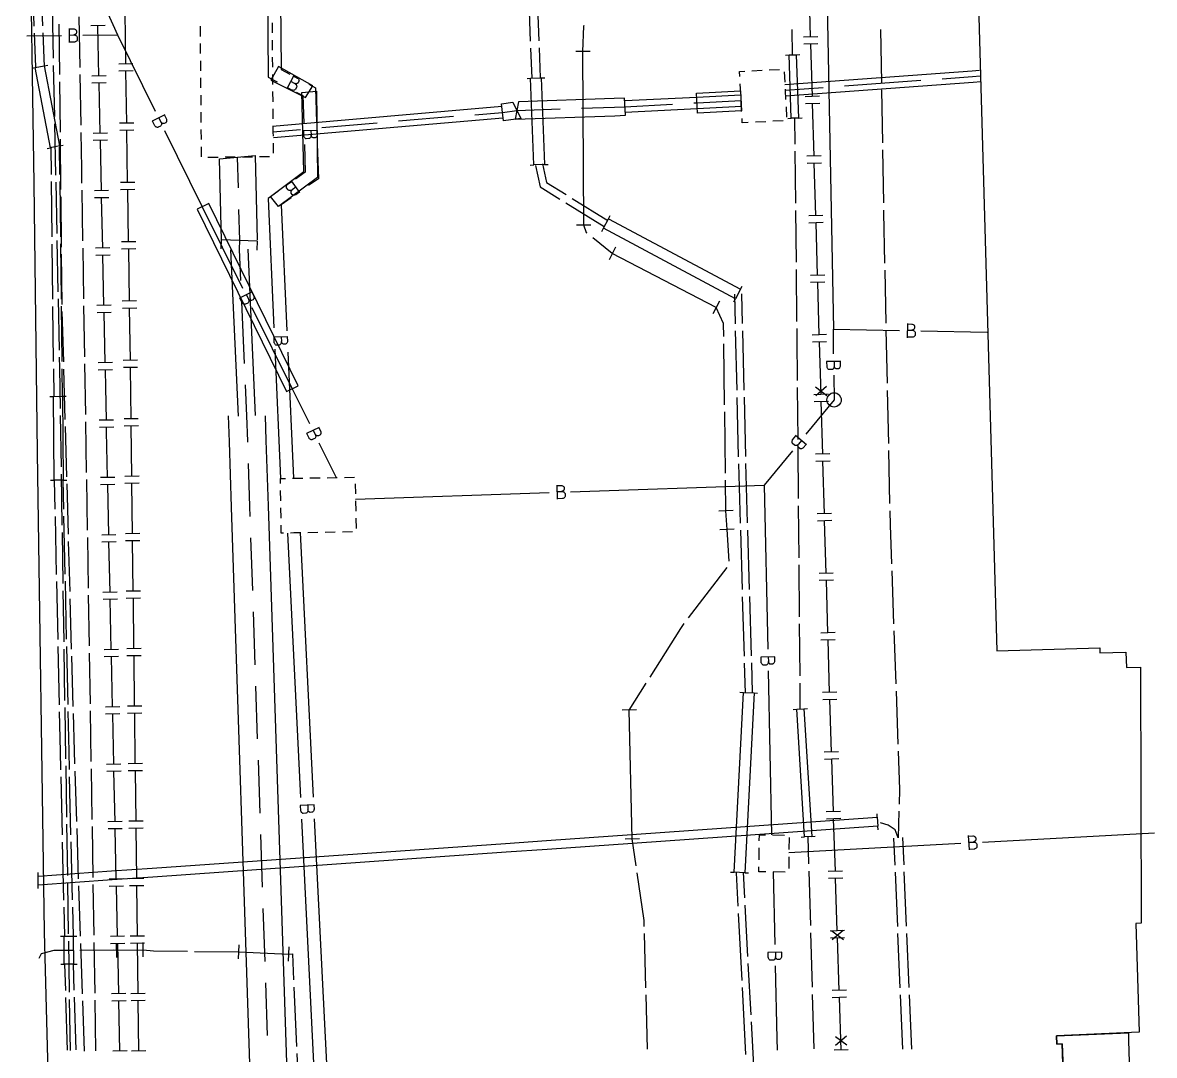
# Model space of a CAD drawing. Header units: metres. Extents: x 17721 to 17912, y 14015 to 15901.
# Drawn here: x 17766.1 to 17845.3, y 15002 to 15074.2 of the extents above; entities that cross this region are included whole.
import ezdxf

# ---------------------------------------------------------------- set-up
doc = ezdxf.new("R2010")
doc.units = ezdxf.units.M
for name, color, linetype in [('GC_BUILDING', 8, 'Continuous'), ('GC_GAS_AXIS', 2, 'Continuous'), ('GC_HEAT_AXIS', 30, 'Continuous'), ('GC_POWER_AXIS', 40, 'Continuous'), ('GC_SITE_BOUNDARY', 7, 'Continuous'), ('GC_TEST_GREEN_ZONE', 3, 'Continuous'), ('GC_WATER_AXIS', 5, 'Continuous')]:
    doc.layers.add(name, color=color, linetype=linetype)

msp = doc.modelspace()

# ---------------------------------------------------------------- linework, layer by layer
at = {"layer": 'GC_BUILDING'}
msp.add_lwpolyline([(17838.977, 15000), (17838.87, 15002.769), (17838.509, 15002.755), (17838.484, 15003.319), (17843.518, 15003.54), (17843.532, 15002.999), (17843.61, 15000)], dxfattribs=at)
at = {"layer": 'GC_GAS_AXIS'}
for points in [[(17821.272, 15073.223), (17821.166, 15076.893)], [(17773.338, 15071.331), (17773.282, 15074.98)], [(17771.88, 15074.012), (17770.88, 15073.99)], [(17771.457, 15070.487), (17771.38, 15074.001)], [(17821.772, 15073.237), (17820.772, 15073.208)], [(17821.786, 15072.737), (17820.787, 15072.708)], [(17821.393, 15069.053), (17821.286, 15072.723)], [(17773.838, 15071.338), (17772.838, 15071.323)], [(17773.845, 15070.838), (17772.845, 15070.823)], [(17773.401, 15067.182), (17773.345, 15070.831)], [(17771.957, 15070.498), (17770.957, 15070.476)], [(17771.968, 15069.998), (17770.968, 15069.977)], [(17771.545, 15066.474), (17771.468, 15069.988)], [(17821.893, 15069.067), (17820.893, 15069.038)], [(17821.907, 15068.567), (17820.908, 15068.538)], [(17821.514, 15064.883), (17821.407, 15068.553)], [(17773.901, 15067.189), (17772.901, 15067.174)], [(17773.909, 15066.69), (17772.909, 15066.674)], [(17773.465, 15063.033), (17773.409, 15066.682)], [(17772.045, 15066.485), (17771.045, 15066.463)], [(17772.056, 15065.985), (17771.056, 15065.963)], [(17771.633, 15062.46), (17771.556, 15065.974)], [(17822.014, 15064.897), (17821.014, 15064.868)], [(17822.028, 15064.397), (17821.029, 15064.368)], [(17821.635, 15060.713), (17821.528, 15064.383)], [(17773.965, 15063.041), (17772.965, 15063.025)], [(17772.133, 15062.471), (17771.133, 15062.449)], [(17772.144, 15061.971), (17771.144, 15061.949)], [(17771.721, 15058.447), (17771.644, 15061.96)], [(17773.972, 15062.541), (17772.973, 15062.525)], [(17773.528, 15058.884), (17773.472, 15062.533)], [(17822.135, 15060.727), (17821.135, 15060.698)], [(17822.149, 15060.227), (17821.149, 15060.198)], [(17821.756, 15056.543), (17821.649, 15060.213)], [(17774.028, 15058.892), (17773.028, 15058.876)], [(17772.221, 15058.458), (17771.221, 15058.436)], [(17772.232, 15057.958), (17771.232, 15057.936)], [(17771.809, 15054.433), (17771.732, 15057.947)], [(17774.036, 15058.392), (17773.036, 15058.377)], [(17773.592, 15054.735), (17773.536, 15058.384)], [(17822.255, 15056.557), (17821.256, 15056.528)], [(17822.27, 15056.057), (17821.27, 15056.028)], [(17821.877, 15052.373), (17821.77, 15056.043)], [(17774.092, 15054.743), (17773.092, 15054.728)], [(17772.309, 15054.444), (17771.309, 15054.422)], [(17772.32, 15053.944), (17771.32, 15053.922)], [(17771.897, 15050.42), (17771.82, 15053.933)], [(17774.099, 15054.243), (17773.1, 15054.228)], [(17773.655, 15050.586), (17773.6, 15054.235)], [(17822.376, 15052.387), (17821.377, 15052.358)], [(17822.391, 15051.887), (17821.391, 15051.858)], [(17821.998, 15048.203), (17821.891, 15051.873)], [(17772.397, 15050.431), (17771.398, 15050.409)], [(17772.408, 15049.931), (17771.409, 15049.909)], [(17771.977, 15046.406), (17771.935, 15048.708), (17771.908, 15049.92)], [(17774.155, 15050.594), (17773.155, 15050.579)], [(17774.163, 15050.094), (17773.163, 15050.079)], [(17773.712, 15046.501), (17773.691, 15048.262), (17773.663, 15050.086)], [(17821.606, 15048.732), (17822.407, 15048.133)], [(17821.625, 15048.132), (17822.386, 15048.783)], [(17822.497, 15048.217), (17821.498, 15048.188)], [(17822.512, 15047.717), (17821.512, 15047.688)], [(17822.118, 15044.032), (17822.012, 15047.703)], [(17772.477, 15046.415), (17771.477, 15046.397)], [(17774.212, 15046.507), (17773.212, 15046.495)], [(17774.218, 15046.007), (17773.218, 15045.995)], [(17773.76, 15042.479), (17773.718, 15046.001)], [(17772.486, 15045.915), (17771.486, 15045.897)], [(17772.061, 15042.392), (17771.991, 15045.613), (17771.986, 15045.906)], [(17822.618, 15044.047), (17821.619, 15044.018)], [(17822.633, 15043.547), (17821.633, 15043.518)], [(17822.239, 15039.862), (17822.133, 15043.533)], [(17772.561, 15042.403), (17771.561, 15042.382)], [(17774.26, 15042.485), (17773.261, 15042.473)], [(17772.571, 15041.903), (17771.572, 15041.882)], [(17772.147, 15038.379), (17772.071, 15041.892)], [(17774.266, 15041.985), (17773.267, 15041.973)], [(17773.809, 15038.457), (17773.766, 15041.979)], [(17822.739, 15039.877), (17821.74, 15039.848)], [(17822.754, 15039.377), (17821.754, 15039.348)], [(17822.36, 15035.692), (17822.254, 15039.363)], [(17772.647, 15038.39), (17771.648, 15038.368)], [(17774.309, 15038.463), (17773.309, 15038.451)], [(17772.658, 15037.89), (17771.658, 15037.868)], [(17772.234, 15034.365), (17772.158, 15037.879)], [(17774.315, 15037.963), (17773.315, 15037.951)], [(17773.857, 15034.436), (17773.815, 15037.957)], [(17822.86, 15035.707), (17821.861, 15035.678)], [(17822.875, 15035.207), (17821.875, 15035.178)], [(17822.481, 15031.522), (17822.375, 15035.193)], [(17772.734, 15034.376), (17771.734, 15034.354)], [(17774.357, 15034.442), (17773.357, 15034.43)], [(17772.745, 15033.876), (17771.745, 15033.855)], [(17772.321, 15030.352), (17772.245, 15033.865)], [(17774.363, 15033.942), (17773.363, 15033.93)], [(17773.905, 15030.414), (17773.863, 15033.936)], [(17822.981, 15031.537), (17821.981, 15031.508)], [(17822.996, 15031.037), (17821.996, 15031.008)], [(17822.602, 15027.352), (17822.496, 15031.023)], [(17772.821, 15030.362), (17771.821, 15030.341)], [(17774.405, 15030.42), (17773.406, 15030.408)], [(17772.832, 15029.863), (17771.832, 15029.841)], [(17772.408, 15026.338), (17772.332, 15029.852)], [(17774.411, 15029.92), (17773.412, 15029.908)], [(17773.954, 15026.392), (17773.911, 15029.914)], [(17823.102, 15027.367), (17822.102, 15027.338)], [(17772.908, 15026.349), (17771.908, 15026.327)], [(17774.454, 15026.398), (17773.454, 15026.386)], [(17823.116, 15026.867), (17822.117, 15026.838)], [(17822.728, 15023.182), (17822.681, 15024.634), (17822.617, 15026.853)], [(17772.919, 15025.849), (17771.919, 15025.827)], [(17772.495, 15022.325), (17772.419, 15025.838)], [(17774.46, 15025.898), (17773.46, 15025.886)], [(17774.002, 15022.37), (17773.96, 15025.892)], [(17823.228, 15023.199), (17822.229, 15023.166)], [(17772.995, 15022.335), (17771.995, 15022.314)], [(17774.502, 15022.376), (17773.502, 15022.364)], [(17823.244, 15022.699), (17822.245, 15022.666)], [(17822.864, 15019.013), (17822.745, 15022.683)], [(17773.005, 15021.835), (17772.006, 15021.814)], [(17772.581, 15018.311), (17772.506, 15021.825)], [(17774.508, 15021.876), (17773.508, 15021.864)], [(17774.05, 15018.348), (17774.008, 15021.87)], [(17823.364, 15019.029), (17822.365, 15018.997)], [(17773.081, 15018.322), (17772.082, 15018.3)], [(17774.55, 15018.354), (17773.55, 15018.342)], [(17823.381, 15018.529), (17822.381, 15018.497)], [(17823.001, 15014.843), (17822.881, 15018.513)], [(17773.092, 15017.822), (17772.092, 15017.8)], [(17772.668, 15014.297), (17772.592, 15017.811)], [(17774.556, 15017.854), (17773.556, 15017.842)], [(17774.099, 15014.326), (17774.056, 15017.848)], [(17773.168, 15014.308), (17772.168, 15014.287)], [(17774.599, 15014.332), (17773.599, 15014.32)], [(17823.5, 15014.86), (17822.501, 15014.827)], [(17823.517, 15014.36), (17822.517, 15014.327)], [(17823.137, 15010.674), (17823.017, 15014.344)], [(17773.179, 15013.808), (17772.179, 15013.787)], [(17772.755, 15010.284), (17772.679, 15013.798)], [(17774.605, 15013.832), (17773.605, 15013.82)], [(17774.147, 15010.305), (17774.105, 15013.826)], [(17774.647, 15010.311), (17773.647, 15010.299)], [(17823.636, 15010.69), (17822.637, 15010.657)], [(17822.761, 15010.663), (17823.564, 15010.067)], [(17822.782, 15010.064), (17823.54, 15010.717)], [(17773.255, 15010.295), (17772.255, 15010.273)], [(17773.266, 15009.795), (17772.266, 15009.773)], [(17772.842, 15006.27), (17772.766, 15009.784)], [(17774.653, 15009.811), (17773.653, 15009.799)], [(17774.195, 15006.283), (17774.153, 15009.805)], [(17823.653, 15010.19), (17822.653, 15010.158)], [(17823.273, 15006.504), (17823.153, 15010.174)], [(17823.772, 15006.521), (17822.773, 15006.488)], [(17773.342, 15006.281), (17772.342, 15006.259)], [(17773.353, 15005.781), (17772.353, 15005.76)], [(17772.929, 15002.257), (17772.853, 15005.77)], [(17774.695, 15006.289), (17773.695, 15006.277)], [(17774.701, 15005.789), (17773.701, 15005.777)], [(17774.244, 15002.261), (17774.201, 15005.783)], [(17823.789, 15006.021), (17822.789, 15005.988)], [(17823.409, 15002.335), (17823.289, 15006.004)], [(17823.002, 15003.285), (17823.804, 15002.689)], [(17823.023, 15002.685), (17823.781, 15003.338)], [(17773.429, 15002.268), (17772.429, 15002.246)], [(17774.744, 15002.267), (17773.744, 15002.255)], [(17823.909, 15002.351), (17822.909, 15002.318)]]:
    msp.add_lwpolyline(points, dxfattribs=at)
at = {"layer": 'GC_HEAT_AXIS'}
for points in [[(17778.564, 15073.259), (17778.558, 15073.963)], [(17783.571, 15074.206), (17783.577, 15073.502)], [(17783.582, 15073.002), (17783.588, 15072.298)], [(17778.575, 15072.055), (17778.569, 15072.759)], [(17778.585, 15070.851), (17778.579, 15071.555)], [(17783.592, 15071.798), (17783.598, 15071.095)], [(17783.603, 15070.595), (17783.609, 15069.891)], [(17816.316, 15070.441), (17816.297, 15070.802), (17816.658, 15070.821)], [(17817.157, 15070.847), (17817.879, 15070.885)], [(17818.378, 15070.912), (17819.1, 15070.95)], [(17819.422, 15070.779), (17819.46, 15070.057)], [(17819.46, 15069.888), (17832.575, 15070.851), (17833.102, 15070.899)], [(17778.596, 15069.648), (17778.592, 15070.026), (17778.59, 15070.351)], [(17816.38, 15069.22), (17816.342, 15069.942)], [(17819.519, 15069.09), (17832.642, 15070.053), (17833.176, 15070.103)], [(17823.65, 15069.794), (17828.98, 15070.186)], [(17830.476, 15070.295), (17832.608, 15070.452), (17833.139, 15070.501)], [(17778.606, 15068.444), (17778.6, 15069.148)], [(17783.613, 15069.391), (17783.619, 15068.687)], [(17816.385, 15069.148), (17813.301, 15068.992), (17808.258, 15068.736)], [(17819.486, 15069.558), (17819.49, 15069.489), (17819.524, 15068.837)], [(17819.49, 15069.489), (17822.154, 15069.685)], [(17799.668, 15068.341), (17783.603, 15066.956)], [(17783.623, 15068.187), (17783.63, 15067.483)], [(17797.772, 15067.776), (17799.702, 15067.942), (17800.701, 15068.077), (17803.74, 15068.177)], [(17805.239, 15068.227), (17807.542, 15068.303), (17808.278, 15068.337), (17811.592, 15068.505)], [(17816.425, 15068.35), (17813.341, 15068.193), (17808.298, 15067.938)], [(17816.405, 15068.749), (17813.321, 15068.593), (17813.09, 15068.581)], [(17816.444, 15067.999), (17816.406, 15068.721)], [(17819.55, 15068.337), (17819.588, 15067.616)], [(17778.617, 15067.24), (17778.611, 15067.944)], [(17799.736, 15067.543), (17783.672, 15066.159)], [(17796.277, 15067.647), (17792.417, 15067.314)], [(17816.91, 15067.224), (17816.486, 15067.202), (17816.47, 15067.5)], [(17819.351, 15067.353), (17818.63, 15067.315)], [(17778.627, 15066.036), (17778.621, 15066.74)], [(17783.634, 15066.983), (17783.638, 15066.558), (17783.64, 15066.28)], [(17785.568, 15066.724), (17783.638, 15066.558)], [(17790.923, 15067.186), (17787.062, 15066.853)], [(17818.13, 15067.289), (17817.409, 15067.251)], [(17783.644, 15065.78), (17783.651, 15065.076)], [(17778.638, 15064.833), (17778.632, 15065.536)], [(17779.791, 15064.792), (17779.088, 15064.786)], [(17780.04, 15058.968), (17779.894, 15064.681), (17782.389, 15064.927), (17782.54, 15059.032)], [(17780.995, 15064.803), (17780.291, 15064.797)], [(17781.141, 15064.804), (17781.196, 15062.652)], [(17782.199, 15064.813), (17781.495, 15064.807)], [(17783.403, 15064.824), (17782.699, 15064.818)], [(17781.235, 15061.152), (17781.29, 15059), (17781.269, 15058.347), (17781.366, 15056.187)], [(17780.02, 15058.387), (17780.041, 15059.04), (17782.539, 15058.96), (17782.518, 15058.307)], [(17780.67, 15058.32), (17781.194, 15046.684)], [(17781.868, 15058.374), (17782.392, 15046.738)], [(17781.434, 15054.689), (17781.628, 15050.369)], [(17781.696, 15048.871), (17781.793, 15046.711)], [(17780.502, 15046.712), (17780.562, 15044.895), (17780.714, 15040.322), (17782.049, 14999.957)], [(17781.793, 15046.711), (17781.852, 15044.938), (17781.854, 15044.866)], [(17783.084, 15046.71), (17783.141, 15044.98), (17783.292, 15040.407), (17784.628, 15000.043)], [(17781.904, 15043.366), (17782.003, 15040.364), (17782.026, 15039.675)], [(17782.075, 15038.176), (17782.197, 15034.485)], [(17782.247, 15032.986), (17782.369, 15029.295)], [(17782.419, 15027.796), (17782.541, 15024.105)], [(17782.59, 15022.606), (17782.713, 15018.915)], [(17782.762, 15017.416), (17782.884, 15013.725)], [(17782.934, 15012.226), (17783.056, 15008.535)], [(17783.106, 15007.036), (17783.228, 15003.345)]]:
    msp.add_lwpolyline(points, dxfattribs=at)
for points in [[(17800.58, 15067.473), (17807.565, 15067.704), (17808.306, 15067.738), (17808.25, 15068.936), (17807.518, 15068.903), (17800.822, 15068.681)], [(17813.286, 15069.292), (17816.369, 15069.448), (17816.44, 15068.05), (17813.357, 15067.893)], [(17799.633, 15068.538), (17800.421, 15068.645), (17800.981, 15067.509), (17799.771, 15067.346)]]:
    msp.add_lwpolyline(points, close=True, dxfattribs=at)
at = {"layer": 'GC_POWER_AXIS'}
for points in [[(17801.49, 15077.125), (17801.648, 15072.93)], [(17802.09, 15077.147), (17802.247, 15072.952)], [(17766.82, 15076.329), (17766.906, 15073.979)], [(17767.42, 15076.351), (17767.506, 15074.001)], [(17768.178, 15075.311), (17768.251, 15071.727)], [(17770.138, 15071.086), (17770.081, 15074.633)], [(17768.711, 15070.581), (17768.674, 15074.101)], [(17805.634, 15059.478), (17805.588, 15059.515), (17805.387, 15060.047), (17805.332, 15072.194), (17805.408, 15073.981), (17805.41, 15074.032)], [(17820.009, 15071.966), (17819.988, 15073.746)], [(17826.17, 15073.731), (17826.228, 15070.022)], [(17766.924, 15073.479), (17767.01, 15071.129)], [(17767.524, 15073.501), (17767.61, 15071.151)], [(17801.667, 15072.43), (17801.745, 15070.333)], [(17802.266, 15072.453), (17802.345, 15070.355)], [(17805.832, 15072.196), (17804.832, 15072.192)], [(17819.509, 15071.948), (17819.759, 15071.957)], [(17820.259, 15071.975), (17820.509, 15071.984)], [(17766.75, 15071.033), (17766.996, 15071.08)], [(17767.624, 15071.2), (17767.87, 15071.247)], [(17768.261, 15071.227), (17768.335, 15067.642)], [(17770.203, 15067.038), (17770.146, 15070.586)], [(17768.754, 15066.56), (17768.717, 15070.081)], [(17801.421, 15070.321), (17801.67, 15070.331)], [(17802.42, 15070.358), (17802.67, 15070.367)], [(17826.236, 15069.522), (17826.294, 15065.814)], [(17819.67, 15067.518), (17819.92, 15067.527)], [(17820.189, 15065.719), (17820.17, 15067.536)], [(17820.42, 15067.545), (17820.67, 15067.554)], [(17768.345, 15067.142), (17768.418, 15063.558)], [(17768.796, 15062.54), (17768.759, 15066.061)], [(17770.268, 15062.99), (17770.251, 15064.022), (17770.211, 15066.538)], [(17767.82, 15065.423), (17768.066, 15065.47)], [(17768.08, 15065.526), (17768.103, 15063.594)], [(17768.68, 15065.534), (17768.703, 15063.601)], [(17768.694, 15065.59), (17768.94, 15065.637)], [(17820.231, 15061.584), (17820.194, 15065.219)], [(17826.302, 15065.314), (17826.361, 15061.606)], [(17801.643, 15064.256), (17801.892, 15064.266)], [(17802.023, 15064.226), (17802.35, 15062.719), (17803.715, 15061.872)], [(17802.511, 15064.332), (17802.794, 15063.033), (17804.158, 15062.186)], [(17802.642, 15064.293), (17802.892, 15064.302)], [(17768.109, 15063.094), (17768.156, 15059.229)], [(17768.428, 15063.058), (17768.502, 15059.474)], [(17768.709, 15063.101), (17768.756, 15059.236)], [(17768.839, 15058.52), (17768.802, 15062.04)], [(17770.333, 15058.942), (17770.276, 15062.49)], [(17804.583, 15061.922), (17807.078, 15060.373)], [(17804.14, 15061.609), (17806.814, 15059.949)], [(17820.273, 15057.45), (17820.236, 15061.084)], [(17826.368, 15061.106), (17826.371, 15060.944), (17826.446, 15057.398)], [(17807.122, 15060.492), (17807.24, 15060.713)], [(17805.887, 15060.049), (17804.887, 15060.045)], [(17806.652, 15059.61), (17806.769, 15059.83)], [(17768.162, 15058.729), (17768.208, 15054.864)], [(17768.512, 15058.974), (17768.585, 15055.39)], [(17768.762, 15058.736), (17768.808, 15054.871)], [(17815.192, 15052.256), (17815.181, 15053.169), (17814.655, 15054.277), (17807.39, 15058.071), (17806.024, 15059.165)], [(17768.881, 15054.5), (17768.844, 15058.02)], [(17770.398, 15054.895), (17770.341, 15058.442)], [(17807.621, 15058.514), (17807.159, 15057.628)], [(17820.316, 15053.316), (17820.278, 15056.95)], [(17826.456, 15056.898), (17826.534, 15053.19)], [(17816.361, 15055.563), (17816.479, 15055.784)], [(17768.595, 15054.89), (17768.669, 15051.306)], [(17814.886, 15054.72), (17814.424, 15053.834)], [(17815.891, 15054.681), (17816.008, 15054.901)], [(17815.935, 15055.226), (17815.985, 15053.151)], [(17816.435, 15055.238), (17816.485, 15053.163)], [(17768.214, 15054.364), (17768.261, 15050.499)], [(17768.814, 15054.371), (17768.861, 15050.506)], [(17768.987, 15050.481), (17768.889, 15054)], [(17770.464, 15050.847), (17770.406, 15054.395)], [(17815.997, 15052.651), (17816.097, 15048.501)], [(17816.497, 15052.663), (17816.597, 15048.513)], [(17820.353, 15049.181), (17820.328, 15052.119), (17820.321, 15052.816)], [(17826.545, 15052.69), (17826.623, 15048.982)], [(17815.252, 15047.478), (17815.199, 15051.756)], [(17768.679, 15050.806), (17768.694, 15050.072), (17768.738, 15047.222)], [(17768.267, 15049.999), (17768.29, 15048.066)], [(17768.867, 15050.006), (17768.89, 15048.074)], [(17769.098, 15046.462), (17769.001, 15049.981)], [(17770.529, 15046.799), (17770.472, 15050.347)], [(17820.388, 15045.047), (17820.357, 15048.681)], [(17826.633, 15048.482), (17826.711, 15044.774)], [(17768.02, 15048.066), (17768.27, 15048.068)], [(17768.91, 15048.072), (17769.16, 15048.074)], [(17816.109, 15048.001), (17816.209, 15043.85)], [(17816.609, 15048.013), (17816.709, 15043.863)], [(17815.311, 15042.699), (17815.258, 15046.978)], [(17768.746, 15046.722), (17768.802, 15043.137)], [(17769.209, 15042.444), (17769.112, 15045.963)], [(17770.594, 15042.751), (17770.537, 15046.299)], [(17820.423, 15040.912), (17820.392, 15044.547)], [(17826.722, 15044.274), (17826.8, 15040.566)], [(17816.221, 15043.35), (17816.24, 15042.566), (17816.339, 15039.2)], [(17816.721, 15043.364), (17816.74, 15042.58), (17816.839, 15039.214)], [(17768.06, 15042.206), (17768.31, 15042.208)], [(17768.33, 15042.204), (17768.374, 15040.174)], [(17768.81, 15042.637), (17768.866, 15039.053)], [(17768.93, 15042.216), (17768.974, 15040.187)], [(17768.95, 15042.212), (17769.2, 15042.214)], [(17770.659, 15038.704), (17770.602, 15042.251)], [(17815.563, 15036.539), (17815.42, 15038.755), (17815.344, 15040.06), (17815.317, 15042.199)], [(17769.32, 15038.425), (17769.223, 15041.944)], [(17820.458, 15036.778), (17820.427, 15040.412)], [(17768.385, 15039.674), (17768.472, 15035.615)], [(17768.985, 15039.687), (17769.072, 15035.629)], [(17815.843, 15040.089), (17814.845, 15040.031)], [(17826.811, 15040.066), (17826.832, 15039.046), (17826.928, 15036.359)], [(17768.873, 15038.553), (17768.929, 15034.968)], [(17770.725, 15034.656), (17770.668, 15038.204)], [(17815.919, 15038.784), (17814.921, 15038.726)], [(17816.354, 15038.701), (17816.476, 15034.551)], [(17816.854, 15038.714), (17816.976, 15034.565)], [(17769.432, 15034.406), (17769.334, 15037.925)], [(17815.398, 15036.099), (17812.707, 15032.565)], [(17820.493, 15032.644), (17820.462, 15036.278)], [(17826.946, 15035.859), (17827.079, 15032.153)], [(17768.483, 15035.116), (17768.571, 15031.057)], [(17769.083, 15035.129), (17769.171, 15031.07)], [(17768.937, 15034.468), (17768.993, 15030.884)], [(17770.79, 15030.608), (17770.733, 15034.156)], [(17816.991, 15034.065), (17817.113, 15029.916)], [(17769.543, 15030.387), (17769.446, 15033.906)], [(17816.491, 15034.051), (17816.613, 15029.901)], [(17812.404, 15032.167), (17812.153, 15031.837), (17810.018, 15028.422)], [(17820.528, 15028.509), (17820.497, 15032.144)], [(17827.097, 15031.653), (17827.23, 15027.947)], [(17768.582, 15030.557), (17768.669, 15026.498)], [(17769.001, 15030.384), (17769.056, 15026.799)], [(17769.181, 15030.57), (17769.269, 15026.511)], [(17770.855, 15026.56), (17770.798, 15030.108)], [(17769.654, 15026.368), (17769.557, 15029.887)], [(17816.628, 15029.402), (17816.689, 15027.327)], [(17817.128, 15029.416), (17817.189, 15027.341)], [(17809.058, 15015.228), (17808.784, 15017.104), (17808.575, 15026.115), (17809.753, 15027.998)], [(17820.548, 15026.192), (17820.533, 15028.009)], [(17816.315, 15027.366), (17816.565, 15027.353)], [(17817.314, 15027.315), (17817.563, 15027.302)], [(17827.248, 15027.447), (17827.381, 15023.741)], [(17769.064, 15026.299), (17769.12, 15022.715)], [(17820.049, 15026.161), (17820.299, 15026.177)], [(17820.798, 15026.208), (17821.047, 15026.223)], [(17768.68, 15025.998), (17768.74, 15023.213), (17768.77, 15021.939)], [(17769.28, 15026.012), (17769.34, 15023.227), (17769.37, 15021.953)], [(17769.77, 15022.35), (17769.74, 15023.267), (17769.668, 15025.869)], [(17770.921, 15022.513), (17770.863, 15026.06)], [(17809.075, 15026.127), (17808.075, 15026.103)], [(17827.399, 15023.241), (17827.495, 15020.566), (17827.464, 15019.534)], [(17769.128, 15022.215), (17769.184, 15018.63)], [(17768.781, 15021.439), (17768.876, 15017.381)], [(17769.381, 15021.453), (17769.475, 15017.395)], [(17769.903, 15018.332), (17769.787, 15021.85)], [(17770.986, 15018.465), (17770.929, 15022.013)], [(17827.449, 15019.035), (17827.394, 15017.181), (17827.193, 15017.745), (17826.69, 15018.066), (17826.164, 15018.241)], [(17825.937, 15018.62), (17825.919, 15018.87)], [(17769.191, 15018.13), (17769.247, 15014.546)], [(17770.036, 15014.313), (17769.92, 15017.832)], [(17771.051, 15014.417), (17770.994, 15017.965)], [(17825.998, 15017.748), (17825.981, 15017.998)], [(17768.887, 15016.881), (17768.981, 15012.822)], [(17769.487, 15016.895), (17769.581, 15012.836)], [(17809.284, 15017.116), (17808.284, 15017.092)], [(17820.6, 15017.232), (17820.85, 15017.248)], [(17821.153, 15015.355), (17821.099, 15017.263)], [(17821.349, 15017.279), (17821.598, 15017.294)], [(17827.082, 15017.168), (17827.162, 15015.272)], [(17827.706, 15017.194), (17827.785, 15015.295)], [(17767.194, 15014.501), (17767.191, 15014.751)], [(17809.628, 15010.976), (17809.617, 15011.39), (17809.13, 15014.733)], [(17815.674, 15014.787), (17815.924, 15014.774)], [(17816.048, 15014.742), (17816.173, 15012.396)], [(17816.548, 15014.768), (17816.643, 15012.973)], [(17816.673, 15014.736), (17816.922, 15014.723)], [(17821.276, 15011.039), (17821.167, 15014.855)], [(17827.182, 15014.772), (17827.341, 15010.98)], [(17827.806, 15014.795), (17827.965, 15010.996)], [(17767.206, 15013.626), (17767.202, 15013.876)], [(17769.255, 15014.046), (17769.311, 15010.461)], [(17770.169, 15010.295), (17770.053, 15013.814)], [(17771.117, 15010.369), (17771.059, 15013.917)], [(17768.993, 15012.322), (17769.04, 15010.293)], [(17769.593, 15012.336), (17769.64, 15010.307)], [(17816.199, 15011.897), (17816.449, 15007.205)], [(17816.669, 15012.474), (17816.86, 15008.884)], [(17769.66, 15010.302), (17769.91, 15010.303)], [(17809.746, 15006.686), (17809.642, 15010.476)], [(17821.399, 15006.723), (17821.29, 15010.539)], [(17827.362, 15010.48), (17827.52, 15006.688)], [(17827.986, 15010.496), (17828.144, 15006.698)], [(17768.77, 15010.297), (17769.02, 15010.299)], [(17769.319, 15009.961), (17769.374, 15006.377)], [(17770.302, 15006.277), (17770.186, 15009.796)], [(17771.182, 15006.322), (17771.125, 15009.869)], [(17772.71, 15008.817), (17772.692, 15009.817)], [(17774.562, 15008.849), (17774.544, 15009.849)], [(17781.22, 15008.707), (17781.266, 15009.705)], [(17784.719, 15008.547), (17784.765, 15009.545)], [(17767.27, 15008.756), (17767.445, 15009.093), (17768.312, 15009.31), (17769.621, 15009.322)], [(17770.121, 15009.326), (17772.449, 15009.347), (17772.701, 15009.317), (17774.553, 15009.349), (17775.285, 15009.266), (17777.646, 15009.242)], [(17778.146, 15009.237), (17781.243, 15009.206), (17784.742, 15009.046), (17784.993, 15009.069), (17785.075, 15007.24)], [(17768.78, 15008.347), (17769.03, 15008.349)], [(17769.05, 15008.341), (17769.108, 15006.503)], [(17769.65, 15008.359), (17769.707, 15006.522)], [(17769.67, 15008.352), (17769.92, 15008.353)], [(17816.887, 15008.384), (17817.077, 15004.794)], [(17785.098, 15006.741), (17785.284, 15002.58)], [(17816.475, 15006.706), (17816.724, 15002.014)], [(17769.123, 15006.003), (17769.238, 15002.328)], [(17769.382, 15005.877), (17769.438, 15002.292)], [(17769.723, 15006.022), (17769.838, 15002.347)], [(17770.435, 15002.259), (17770.319, 15005.777)], [(17771.247, 15002.274), (17771.19, 15005.822)], [(17809.863, 15002.395), (17809.76, 15006.186)], [(17821.521, 15002.408), (17821.413, 15006.224)], [(17827.541, 15006.188), (17827.7, 15002.396)], [(17828.165, 15006.198), (17828.324, 15002.399)], [(17817.104, 15004.295), (17817.289, 15000.808), (17817.289, 15000.751), (17817.334, 15000.736)], [(17785.307, 15002.08), (17785.4, 15000), (17785.501, 14998.144)]]:
    msp.add_lwpolyline(points, dxfattribs=at)
for points in [[(17819.759, 15071.957), (17820.259, 15071.975), (17820.42, 15067.545), (17819.92, 15067.527)], [(17766.996, 15071.08), (17767.624, 15071.2), (17768.694, 15065.59), (17768.066, 15065.47)], [(17801.67, 15070.33), (17802.42, 15070.358), (17802.642, 15064.293), (17801.892, 15064.265)], [(17806.769, 15059.83), (17807.123, 15060.492), (17816.362, 15055.563), (17816.008, 15054.901)], [(17768.27, 15048.068), (17768.91, 15048.072), (17768.95, 15042.212), (17768.31, 15042.208)], [(17815.923, 15014.774), (17816.564, 15027.353), (17817.314, 15027.315), (17816.673, 15014.736)], [(17820.298, 15026.177), (17820.798, 15026.207), (17821.349, 15017.278), (17820.849, 15017.248)], [(17767.194, 15014.5), (17772.329, 15014.861), (17775.187, 15015.061), (17799.915, 15016.795), (17802.779, 15016.996), (17808.762, 15017.415), (17825.937, 15018.62), (17825.981, 15017.998), (17808.806, 15016.793), (17802.823, 15016.373), (17799.959, 15016.173), (17775.231, 15014.438), (17772.373, 15014.238), (17767.202, 15013.876)], [(17769.02, 15010.298), (17769.66, 15010.302), (17769.67, 15008.352), (17769.03, 15008.348)]]:
    msp.add_lwpolyline(points, close=True, dxfattribs=at)
at = {"layer": 'GC_SITE_BOUNDARY'}
msp.add_lwpolyline([(17768.118, 14992.789), (17767.638, 15010.605), (17767.152, 15044.138), (17766.928, 15062.952), (17766.628, 15082.615), (17766.114, 15096.218), (17788.287, 15096.736), (17843.533, 15097.363), (17843.574, 15095.863), (17843.887, 15084.032), (17832.787, 15083.671), (17834.301, 15030.262), (17841.507, 15030.466), (17841.512, 15030.123), (17843.333, 15030.182), (17843.372, 15029.1), (17844.372, 15029.125), (17844.407, 15011.206), (17844.025, 15011.197), (17844.275, 15003.574), (17838.484, 15003.319), (17838.509, 15002.755), (17838.87, 15002.769), (17839.125, 14996.197)], dxfattribs=at)
at = {"layer": 'GC_TEST_GREEN_ZONE'}
msp.add_lwpolyline([(17768.118, 14992.789), (17767.638, 15010.605), (17767.152, 15044.138), (17766.928, 15062.952), (17766.628, 15082.615), (17766.114, 15096.218), (17788.287, 15096.736), (17843.533, 15097.363), (17843.574, 15095.863), (17843.887, 15084.032), (17832.787, 15083.671), (17834.301, 15030.262), (17841.507, 15030.466), (17841.512, 15030.123), (17843.333, 15030.182), (17843.372, 15029.1), (17844.372, 15029.125), (17844.407, 15011.206), (17844.025, 15011.197), (17844.275, 15003.574), (17838.484, 15003.319), (17838.509, 15002.755), (17838.87, 15002.769), (17839.125, 14996.197)], dxfattribs=at)
at = {"layer": 'GC_WATER_AXIS'}
for points in [[(17783.203, 15082.623), (17783.311, 15070.394), (17783.93, 15070.066)], [(17784.1, 15082.899), (17784.207, 15070.938), (17784.825, 15070.61)], [(17769.795, 15079.933), (17772.75, 15073.36)], [(17822.36, 15079.06), (17822.862, 15052.769)], [(17769.37, 15073.818), (17769.381, 15072.82)], [(17769.37, 15073.781), (17769.689, 15073.785), (17769.719, 15073.779), (17769.769, 15073.761), (17769.816, 15073.734), (17769.835, 15073.719), (17769.852, 15073.701), (17769.867, 15073.677), (17769.881, 15073.647), (17769.885, 15073.632), (17769.886, 15073.516), (17769.881, 15073.494), (17769.868, 15073.464), (17769.853, 15073.443), (17769.837, 15073.422), (17769.809, 15073.401), (17769.774, 15073.382), (17769.742, 15073.369), (17769.696, 15073.357)], [(17766.417, 15073.285), (17768.834, 15073.314)], [(17769.375, 15073.353), (17769.696, 15073.357)], [(17769.696, 15073.357), (17769.735, 15073.354), (17769.769, 15073.351), (17769.817, 15073.336), (17769.847, 15073.32), (17769.876, 15073.301), (17769.906, 15073.27), (17769.927, 15073.235), (17769.936, 15073.203), (17769.939, 15073.013), (17769.935, 15072.994), (17769.924, 15072.968), (17769.904, 15072.938), (17769.873, 15072.909), (17769.845, 15072.89), (17769.799, 15072.869), (17769.771, 15072.859), (17769.743, 15072.857), (17769.381, 15072.853)], [(17770.334, 15073.331), (17772.75, 15073.36)], [(17772.75, 15073.36), (17775.387, 15068.022)], [(17785.089, 15070.524), (17784.622, 15069.642)], [(17785.156, 15069.963), (17785.188, 15069.942), (17785.216, 15069.923), (17785.252, 15069.887), (17785.27, 15069.858), (17785.286, 15069.828), (17785.298, 15069.786), (17785.299, 15069.745), (17785.293, 15069.713), (17785.203, 15069.545), (17785.191, 15069.53), (17785.169, 15069.512), (17785.137, 15069.495), (17785.096, 15069.485), (17785.062, 15069.482), (17785.012, 15069.486), (17784.983, 15069.491), (17784.957, 15069.502), (17784.637, 15069.671)], [(17784.872, 15070.114), (17785.156, 15069.963)], [(17785.072, 15070.491), (17785.354, 15070.342), (17785.377, 15070.323), (17785.413, 15070.283), (17785.441, 15070.236), (17785.451, 15070.214), (17785.457, 15070.19), (17785.459, 15070.162), (17785.456, 15070.129), (17785.453, 15070.114), (17785.398, 15070.012), (17785.383, 15069.995), (17785.357, 15069.974), (17785.335, 15069.963), (17785.31, 15069.953), (17785.276, 15069.948), (17785.236, 15069.948), (17785.202, 15069.951), (17785.156, 15069.963)], [(17786.15, 15069.907), (17786.617, 15069.66), (17786.693, 15067.229)], [(17785.255, 15069.363), (17785.733, 15069.11), (17785.794, 15067.182)], [(17776.073, 15067.757), (17775.179, 15067.315)], [(17775.657, 15067.551), (17775.799, 15067.263)], [(17776.04, 15067.741), (17776.181, 15067.455), (17776.19, 15067.425), (17776.195, 15067.372), (17776.191, 15067.318), (17776.186, 15067.294), (17776.176, 15067.271), (17776.161, 15067.247), (17776.14, 15067.222), (17776.128, 15067.212), (17776.025, 15067.161), (17776.002, 15067.156), (17775.969, 15067.154), (17775.944, 15067.159), (17775.919, 15067.165), (17775.888, 15067.181), (17775.855, 15067.204), (17775.83, 15067.227), (17775.799, 15067.263)], [(17775.799, 15067.263), (17775.813, 15067.227), (17775.824, 15067.195), (17775.832, 15067.145), (17775.831, 15067.111), (17775.826, 15067.077), (17775.811, 15067.037), (17775.788, 15067.002), (17775.764, 15066.98), (17775.593, 15066.896), (17775.575, 15066.891), (17775.546, 15066.889), (17775.511, 15066.894), (17775.471, 15066.91), (17775.442, 15066.927), (17775.403, 15066.96), (17775.382, 15066.981), (17775.368, 15067.005), (17775.208, 15067.329)], [(17776.051, 15066.677), (17778.688, 15061.34), (17781.503, 15055.642)], [(17786.757, 15066.68), (17785.76, 15066.649)], [(17786.303, 15066.344), (17786.301, 15066.305), (17786.298, 15066.272), (17786.285, 15066.223), (17786.269, 15066.192), (17786.251, 15066.164), (17786.22, 15066.133), (17786.185, 15066.111), (17786.154, 15066.101), (17785.964, 15066.095), (17785.945, 15066.098), (17785.918, 15066.108), (17785.888, 15066.128), (17785.859, 15066.159), (17785.839, 15066.186), (17785.817, 15066.232), (17785.807, 15066.26), (17785.804, 15066.287), (17785.793, 15066.65)], [(17786.293, 15066.665), (17786.303, 15066.344)], [(17786.721, 15066.679), (17786.731, 15066.36), (17786.726, 15066.33), (17786.709, 15066.279), (17786.682, 15066.231), (17786.668, 15066.212), (17786.65, 15066.195), (17786.626, 15066.179), (17786.597, 15066.165), (17786.582, 15066.161), (17786.466, 15066.157), (17786.443, 15066.162), (17786.413, 15066.174), (17786.392, 15066.189), (17786.371, 15066.205), (17786.35, 15066.232), (17786.33, 15066.267), (17786.316, 15066.298), (17786.303, 15066.344)], [(17785.84, 15065.683), (17785.901, 15063.756), (17785.209, 15063.271)], [(17786.739, 15065.73), (17786.815, 15063.298), (17786.127, 15062.815)], [(17784.981, 15062.52), (17784.947, 15062.501), (17784.918, 15062.484), (17784.869, 15062.469), (17784.835, 15062.465), (17784.802, 15062.465), (17784.759, 15062.473), (17784.722, 15062.491), (17784.696, 15062.511), (17784.586, 15062.667), (17784.579, 15062.685), (17784.573, 15062.712), (17784.573, 15062.749), (17784.582, 15062.79), (17784.595, 15062.821), (17784.621, 15062.865), (17784.639, 15062.889), (17784.66, 15062.906), (17784.956, 15063.114)], [(17785.511, 15062.324), (17784.938, 15063.141)], [(17785.244, 15062.704), (17784.981, 15062.52)], [(17783.982, 15062.409), (17783.29, 15061.923), (17783.697, 15052.867)], [(17784.9, 15061.953), (17784.212, 15061.471), (17784.607, 15052.663)], [(17785.49, 15062.354), (17785.229, 15062.171), (17785.201, 15062.159), (17785.149, 15062.145), (17785.095, 15062.141), (17785.071, 15062.143), (17785.046, 15062.148), (17785.02, 15062.16), (17784.992, 15062.177), (17784.981, 15062.187), (17784.914, 15062.281), (17784.906, 15062.303), (17784.9, 15062.335), (17784.9, 15062.36), (17784.902, 15062.387), (17784.913, 15062.42), (17784.931, 15062.455), (17784.95, 15062.484), (17784.981, 15062.52)], [(17782.189, 15055.376), (17781.295, 15054.934)], [(17781.915, 15054.882), (17781.929, 15054.846), (17781.941, 15054.814), (17781.949, 15054.764), (17781.947, 15054.73), (17781.943, 15054.697), (17781.927, 15054.656), (17781.905, 15054.622), (17781.88, 15054.599), (17781.71, 15054.515), (17781.691, 15054.51), (17781.663, 15054.509), (17781.627, 15054.514), (17781.588, 15054.53), (17781.559, 15054.547), (17781.52, 15054.579), (17781.499, 15054.6), (17781.485, 15054.624), (17781.324, 15054.949)], [(17781.773, 15055.171), (17781.915, 15054.882)], [(17782.156, 15055.36), (17782.298, 15055.074), (17782.306, 15055.045), (17782.311, 15054.991), (17782.307, 15054.937), (17782.302, 15054.914), (17782.293, 15054.89), (17782.277, 15054.866), (17782.256, 15054.841), (17782.245, 15054.831), (17782.141, 15054.78), (17782.118, 15054.775), (17782.086, 15054.774), (17782.061, 15054.778), (17782.035, 15054.784), (17782.004, 15054.8), (17781.972, 15054.823), (17781.946, 15054.846), (17781.915, 15054.882)], [(17782.168, 15054.297), (17784.983, 15048.599)], [(17828.042, 15053.172), (17828.023, 15052.174)], [(17828.041, 15053.135), (17828.36, 15053.129), (17828.39, 15053.123), (17828.44, 15053.103), (17828.486, 15053.075), (17828.504, 15053.059), (17828.521, 15053.04), (17828.535, 15053.016), (17828.548, 15052.986), (17828.551, 15052.971), (17828.549, 15052.855), (17828.543, 15052.833), (17828.529, 15052.803), (17828.514, 15052.783), (17828.497, 15052.763), (17828.469, 15052.742), (17828.433, 15052.724), (17828.401, 15052.712), (17828.355, 15052.702)], [(17822.879, 15051.045), (17822.862, 15052.769), (17827.491, 15052.684)], [(17828.355, 15052.702), (17828.393, 15052.697), (17828.427, 15052.693), (17828.475, 15052.677), (17828.504, 15052.66), (17828.532, 15052.64), (17828.561, 15052.608), (17828.581, 15052.572), (17828.59, 15052.54), (17828.586, 15052.35), (17828.582, 15052.331), (17828.571, 15052.306), (17828.55, 15052.276), (17828.517, 15052.249), (17828.489, 15052.23), (17828.442, 15052.211), (17828.414, 15052.202), (17828.386, 15052.2), (17828.024, 15052.207)], [(17828.033, 15052.708), (17828.355, 15052.702)], [(17828.991, 15052.657), (17833.62, 15052.572)], [(17784.674, 15052.246), (17783.677, 15052.201)], [(17784.224, 15051.904), (17784.222, 15051.865), (17784.22, 15051.832), (17784.207, 15051.783), (17784.192, 15051.752), (17784.174, 15051.723), (17784.144, 15051.692), (17784.11, 15051.67), (17784.078, 15051.659), (17783.888, 15051.651), (17783.869, 15051.653), (17783.843, 15051.663), (17783.812, 15051.683), (17783.782, 15051.713), (17783.763, 15051.74), (17783.74, 15051.786), (17783.729, 15051.813), (17783.726, 15051.841), (17783.71, 15052.203)], [(17784.21, 15052.225), (17784.224, 15051.904)], [(17784.637, 15052.244), (17784.651, 15051.926), (17784.647, 15051.896), (17784.631, 15051.845), (17784.605, 15051.797), (17784.591, 15051.777), (17784.573, 15051.76), (17784.549, 15051.744), (17784.52, 15051.729), (17784.505, 15051.725), (17784.39, 15051.72), (17784.367, 15051.724), (17784.336, 15051.736), (17784.315, 15051.75), (17784.294, 15051.766), (17784.272, 15051.793), (17784.252, 15051.828), (17784.238, 15051.859), (17784.224, 15051.904)], [(17783.765, 15051.368), (17784.172, 15042.312)], [(17784.675, 15051.165), (17785.07, 15042.357)], [(17823.382, 15050.508), (17822.385, 15050.498)], [(17822.921, 15050.182), (17822.918, 15050.144), (17822.915, 15050.11), (17822.9, 15050.061), (17822.884, 15050.031), (17822.865, 15050.003), (17822.834, 15049.973), (17822.799, 15049.952), (17822.767, 15049.942), (17822.577, 15049.94), (17822.558, 15049.944), (17822.532, 15049.955), (17822.501, 15049.975), (17822.473, 15050.007), (17822.454, 15050.034), (17822.433, 15050.081), (17822.424, 15050.109), (17822.421, 15050.136), (17822.417, 15050.499)], [(17822.918, 15050.504), (17822.921, 15050.182)], [(17823.346, 15050.508), (17823.349, 15050.189), (17823.344, 15050.159), (17823.325, 15050.109), (17823.298, 15050.062), (17823.283, 15050.043), (17823.265, 15050.026), (17823.241, 15050.011), (17823.211, 15049.997), (17823.196, 15049.993), (17823.08, 15049.992), (17823.058, 15049.998), (17823.028, 15050.01), (17823.007, 15050.025), (17822.986, 15050.042), (17822.965, 15050.069), (17822.946, 15050.105), (17822.933, 15050.136), (17822.921, 15050.182)], [(17822.895, 15049.545), (17822.912, 15047.821), (17820.946, 15045.423)], [(17784.983, 15048.599), (17786.184, 15046.167)], [(17786.87, 15045.901), (17785.976, 15045.46)], [(17786.596, 15045.408), (17786.61, 15045.371), (17786.621, 15045.34), (17786.63, 15045.29), (17786.628, 15045.255), (17786.623, 15045.222), (17786.608, 15045.181), (17786.585, 15045.147), (17786.561, 15045.125), (17786.39, 15045.04), (17786.372, 15045.035), (17786.344, 15045.034), (17786.308, 15045.039), (17786.269, 15045.055), (17786.239, 15045.072), (17786.2, 15045.105), (17786.18, 15045.126), (17786.165, 15045.149), (17786.005, 15045.474)], [(17786.454, 15045.696), (17786.596, 15045.408)], [(17786.837, 15045.885), (17786.978, 15045.599), (17786.987, 15045.57), (17786.992, 15045.517), (17786.988, 15045.462), (17786.983, 15045.439), (17786.973, 15045.416), (17786.958, 15045.392), (17786.937, 15045.367), (17786.925, 15045.357), (17786.822, 15045.305), (17786.799, 15045.3), (17786.767, 15045.299), (17786.742, 15045.303), (17786.716, 15045.309), (17786.685, 15045.325), (17786.652, 15045.349), (17786.627, 15045.371), (17786.596, 15045.408)], [(17820.425, 15044.734), (17820.398, 15044.706), (17820.373, 15044.683), (17820.331, 15044.655), (17820.299, 15044.642), (17820.267, 15044.633), (17820.224, 15044.63), (17820.183, 15044.636), (17820.153, 15044.649), (17820.005, 15044.77), (17819.993, 15044.784), (17819.98, 15044.81), (17819.97, 15044.845), (17819.969, 15044.887), (17819.972, 15044.92), (17819.986, 15044.969), (17819.996, 15044.997), (17820.012, 15045.02), (17820.241, 15045.3)], [(17820.988, 15044.688), (17820.216, 15045.321)], [(17786.848, 15044.822), (17788.05, 15042.39)], [(17820.959, 15044.711), (17820.757, 15044.465), (17820.734, 15044.445), (17820.688, 15044.418), (17820.636, 15044.4), (17820.613, 15044.395), (17820.588, 15044.394), (17820.56, 15044.398), (17820.528, 15044.406), (17820.514, 15044.413), (17820.425, 15044.486), (17820.411, 15044.505), (17820.396, 15044.534), (17820.39, 15044.558), (17820.385, 15044.584), (17820.386, 15044.619), (17820.394, 15044.658), (17820.404, 15044.691), (17820.425, 15044.734)], [(17820.629, 15044.982), (17820.425, 15044.734)], [(17819.996, 15044.262), (17818.03, 15041.864)], [(17784.163, 15041.973), (17784.157, 15042.327), (17784.512, 15042.333)], [(17785.012, 15042.341), (17785.72, 15042.352)], [(17786.22, 15042.36), (17786.929, 15042.372)], [(17787.428, 15042.38), (17788.05, 15042.39)], [(17788.05, 15042.39), (17788.137, 15042.391)], [(17788.637, 15042.4), (17789.345, 15042.411)], [(17784.183, 15040.764), (17784.171, 15041.473)], [(17789.4, 15041.959), (17789.411, 15041.251)], [(17789.417, 15040.887), (17802.974, 15041.35)], [(17803.499, 15041.866), (17803.533, 15040.869)], [(17803.5, 15041.829), (17803.819, 15041.84), (17803.849, 15041.835), (17803.9, 15041.818), (17803.947, 15041.792), (17803.966, 15041.778), (17803.984, 15041.76), (17804, 15041.736), (17804.014, 15041.706), (17804.018, 15041.692), (17804.022, 15041.576), (17804.017, 15041.553), (17804.005, 15041.523), (17803.991, 15041.502), (17803.975, 15041.481), (17803.947, 15041.459), (17803.913, 15041.439), (17803.881, 15041.425), (17803.836, 15041.413)], [(17803.514, 15041.402), (17803.836, 15041.413)], [(17803.836, 15041.413), (17803.874, 15041.41), (17803.908, 15041.408), (17803.957, 15041.394), (17803.987, 15041.379), (17804.016, 15041.361), (17804.047, 15041.33), (17804.069, 15041.295), (17804.079, 15041.264), (17804.086, 15041.074), (17804.083, 15041.055), (17804.072, 15041.028), (17804.053, 15040.998), (17804.022, 15040.969), (17803.995, 15040.949), (17803.949, 15040.927), (17803.921, 15040.917), (17803.894, 15040.913), (17803.532, 15040.901)], [(17804.473, 15041.401), (17818.03, 15041.864)], [(17818.03, 15041.864), (17818.265, 15030.376)], [(17789.42, 15040.751), (17789.431, 15040.042)], [(17784.202, 15039.556), (17784.191, 15040.264)], [(17784.371, 15038.501), (17784.219, 15038.499), (17784.21, 15039.056)], [(17789.439, 15039.542), (17789.451, 15038.834)], [(17784.648, 15038.491), (17785.558, 15019.995)], [(17785.579, 15038.521), (17785.097, 15038.513), (17784.871, 15038.509)], [(17785.546, 15038.535), (17786.458, 15020.017)], [(17786.788, 15038.54), (17786.079, 15038.529)], [(17787.996, 15038.56), (17787.288, 15038.549)], [(17789.205, 15038.58), (17788.496, 15038.568)], [(17818.773, 15029.844), (17817.776, 15029.824)], [(17818.316, 15029.514), (17818.313, 15029.475), (17818.31, 15029.441), (17818.296, 15029.392), (17818.279, 15029.362), (17818.261, 15029.334), (17818.23, 15029.303), (17818.195, 15029.282), (17818.164, 15029.272), (17817.973, 15029.268), (17817.954, 15029.272), (17817.928, 15029.282), (17817.898, 15029.302), (17817.869, 15029.333), (17817.85, 15029.361), (17817.828, 15029.407), (17817.819, 15029.435), (17817.816, 15029.463), (17817.808, 15029.825)], [(17818.309, 15029.835), (17818.316, 15029.514)], [(17818.736, 15029.844), (17818.743, 15029.525), (17818.738, 15029.495), (17818.72, 15029.444), (17818.693, 15029.397), (17818.679, 15029.378), (17818.66, 15029.361), (17818.636, 15029.345), (17818.607, 15029.332), (17818.592, 15029.328), (17818.476, 15029.325), (17818.454, 15029.33), (17818.424, 15029.343), (17818.403, 15029.357), (17818.382, 15029.374), (17818.361, 15029.401), (17818.341, 15029.436), (17818.328, 15029.468), (17818.316, 15029.514)], [(17818.295, 15028.876), (17818.53, 15017.388)], [(17786.532, 15019.489), (17785.535, 15019.44)], [(17786.084, 15019.145), (17786.082, 15019.106), (17786.08, 15019.073), (17786.068, 15019.024), (17786.052, 15018.993), (17786.035, 15018.964), (17786.005, 15018.933), (17785.97, 15018.91), (17785.939, 15018.899), (17785.749, 15018.89), (17785.73, 15018.893), (17785.703, 15018.903), (17785.672, 15018.922), (17785.643, 15018.952), (17785.623, 15018.979), (17785.6, 15019.025), (17785.589, 15019.052), (17785.586, 15019.08), (17785.568, 15019.442)], [(17786.068, 15019.466), (17786.084, 15019.145)], [(17786.495, 15019.487), (17786.511, 15019.169), (17786.507, 15019.139), (17786.491, 15019.087), (17786.465, 15019.039), (17786.451, 15019.02), (17786.433, 15019.002), (17786.41, 15018.986), (17786.38, 15018.972), (17786.366, 15018.967), (17786.25, 15018.961), (17786.227, 15018.966), (17786.197, 15018.978), (17786.176, 15018.991), (17786.154, 15019.007), (17786.132, 15019.034), (17786.112, 15019.069), (17786.097, 15019.1), (17786.084, 15019.145)], [(17785.632, 15018.496), (17786.543, 15000), (17787.117, 14988.331)], [(17786.532, 15018.518), (17787.444, 15000), (17788.009, 14988.522)], [(17833.291, 15016.888), (17845.332, 15017.531)], [(17817.68, 15016.981), (17817.686, 15017.399), (17818.104, 15017.394)], [(17818.604, 15017.387), (17819.441, 15017.376)], [(17819.752, 15016.164), (17831.793, 15016.808)], [(17819.766, 15017.199), (17819.755, 15016.363)], [(17832.308, 15017.333), (17832.361, 15016.337)], [(17832.31, 15017.297), (17832.628, 15017.314), (17832.658, 15017.31), (17832.709, 15017.294), (17832.758, 15017.268), (17832.777, 15017.254), (17832.795, 15017.237), (17832.811, 15017.213), (17832.826, 15017.184), (17832.83, 15017.169), (17832.836, 15017.054), (17832.832, 15017.031), (17832.82, 15017), (17832.807, 15016.979), (17832.791, 15016.958), (17832.764, 15016.936), (17832.73, 15016.915), (17832.699, 15016.9), (17832.653, 15016.887)], [(17832.332, 15016.87), (17832.653, 15016.887)], [(17832.653, 15016.887), (17832.692, 15016.885), (17832.726, 15016.883), (17832.775, 15016.871), (17832.806, 15016.856), (17832.835, 15016.838), (17832.866, 15016.808), (17832.889, 15016.774), (17832.9, 15016.743), (17832.91, 15016.553), (17832.907, 15016.534), (17832.897, 15016.507), (17832.878, 15016.476), (17832.848, 15016.447), (17832.821, 15016.426), (17832.776, 15016.403), (17832.748, 15016.393), (17832.721, 15016.389), (17832.359, 15016.37)], [(17817.663, 15015.644), (17817.674, 15016.481)], [(17819.748, 15015.863), (17819.737, 15015.026)], [(17818.147, 15014.797), (17817.652, 15014.804), (17817.656, 15015.145)], [(17818.647, 15014.791), (17818.757, 15009.721)], [(17819.484, 15014.78), (17818.647, 15014.791)], [(17819.266, 15009.19), (17818.269, 15009.169)], [(17818.809, 15008.859), (17818.806, 15008.82), (17818.803, 15008.787), (17818.789, 15008.738), (17818.773, 15008.708), (17818.755, 15008.679), (17818.724, 15008.649), (17818.689, 15008.627), (17818.658, 15008.617), (17818.467, 15008.613), (17818.448, 15008.616), (17818.422, 15008.627), (17818.392, 15008.647), (17818.363, 15008.678), (17818.344, 15008.706), (17818.322, 15008.752), (17818.312, 15008.78), (17818.309, 15008.807), (17818.302, 15009.169)], [(17818.802, 15009.18), (17818.809, 15008.859)], [(17819.23, 15009.19), (17819.237, 15008.871), (17819.232, 15008.841), (17819.214, 15008.79), (17819.187, 15008.743), (17819.173, 15008.724), (17819.154, 15008.706), (17819.13, 15008.691), (17819.101, 15008.677), (17819.086, 15008.673), (17818.97, 15008.671), (17818.948, 15008.676), (17818.917, 15008.688), (17818.897, 15008.703), (17818.876, 15008.719), (17818.855, 15008.747), (17818.835, 15008.782), (17818.821, 15008.813), (17818.809, 15008.859)], [(17818.79, 15008.221), (17818.9, 15003.152), (17818.924, 15002.326)]]:
    msp.add_lwpolyline(points, dxfattribs=at)
for points in [[(17783.491, 15070.191), (17785.912, 15068.972), (17786.438, 15069.798), (17784.027, 15071.141)], [(17783.474, 15062.049), (17785.791, 15063.801), (17785.666, 15069.337), (17786.684, 15069.433), (17786.763, 15063.382), (17784.028, 15061.345)], [(17778.331, 15061.164), (17784.581, 15048.402), (17785.389, 15048.797), (17779.139, 15061.56)], [(17822.412, 15047.821), (17822.422, 15047.922), (17822.451, 15048.016), (17822.558, 15048.175), (17822.717, 15048.282), (17822.811, 15048.311), (17822.912, 15048.321), (17823.013, 15048.311), (17823.107, 15048.282), (17823.266, 15048.175), (17823.373, 15048.016), (17823.402, 15047.922), (17823.412, 15047.821), (17823.402, 15047.72), (17823.373, 15047.626), (17823.266, 15047.467), (17823.107, 15047.36), (17823.013, 15047.331), (17822.912, 15047.321), (17822.811, 15047.331), (17822.717, 15047.36), (17822.558, 15047.467), (17822.451, 15047.626), (17822.422, 15047.72)]]:
    msp.add_lwpolyline(points, close=True, dxfattribs=at)

doc.saveas('drawing.dxf')
